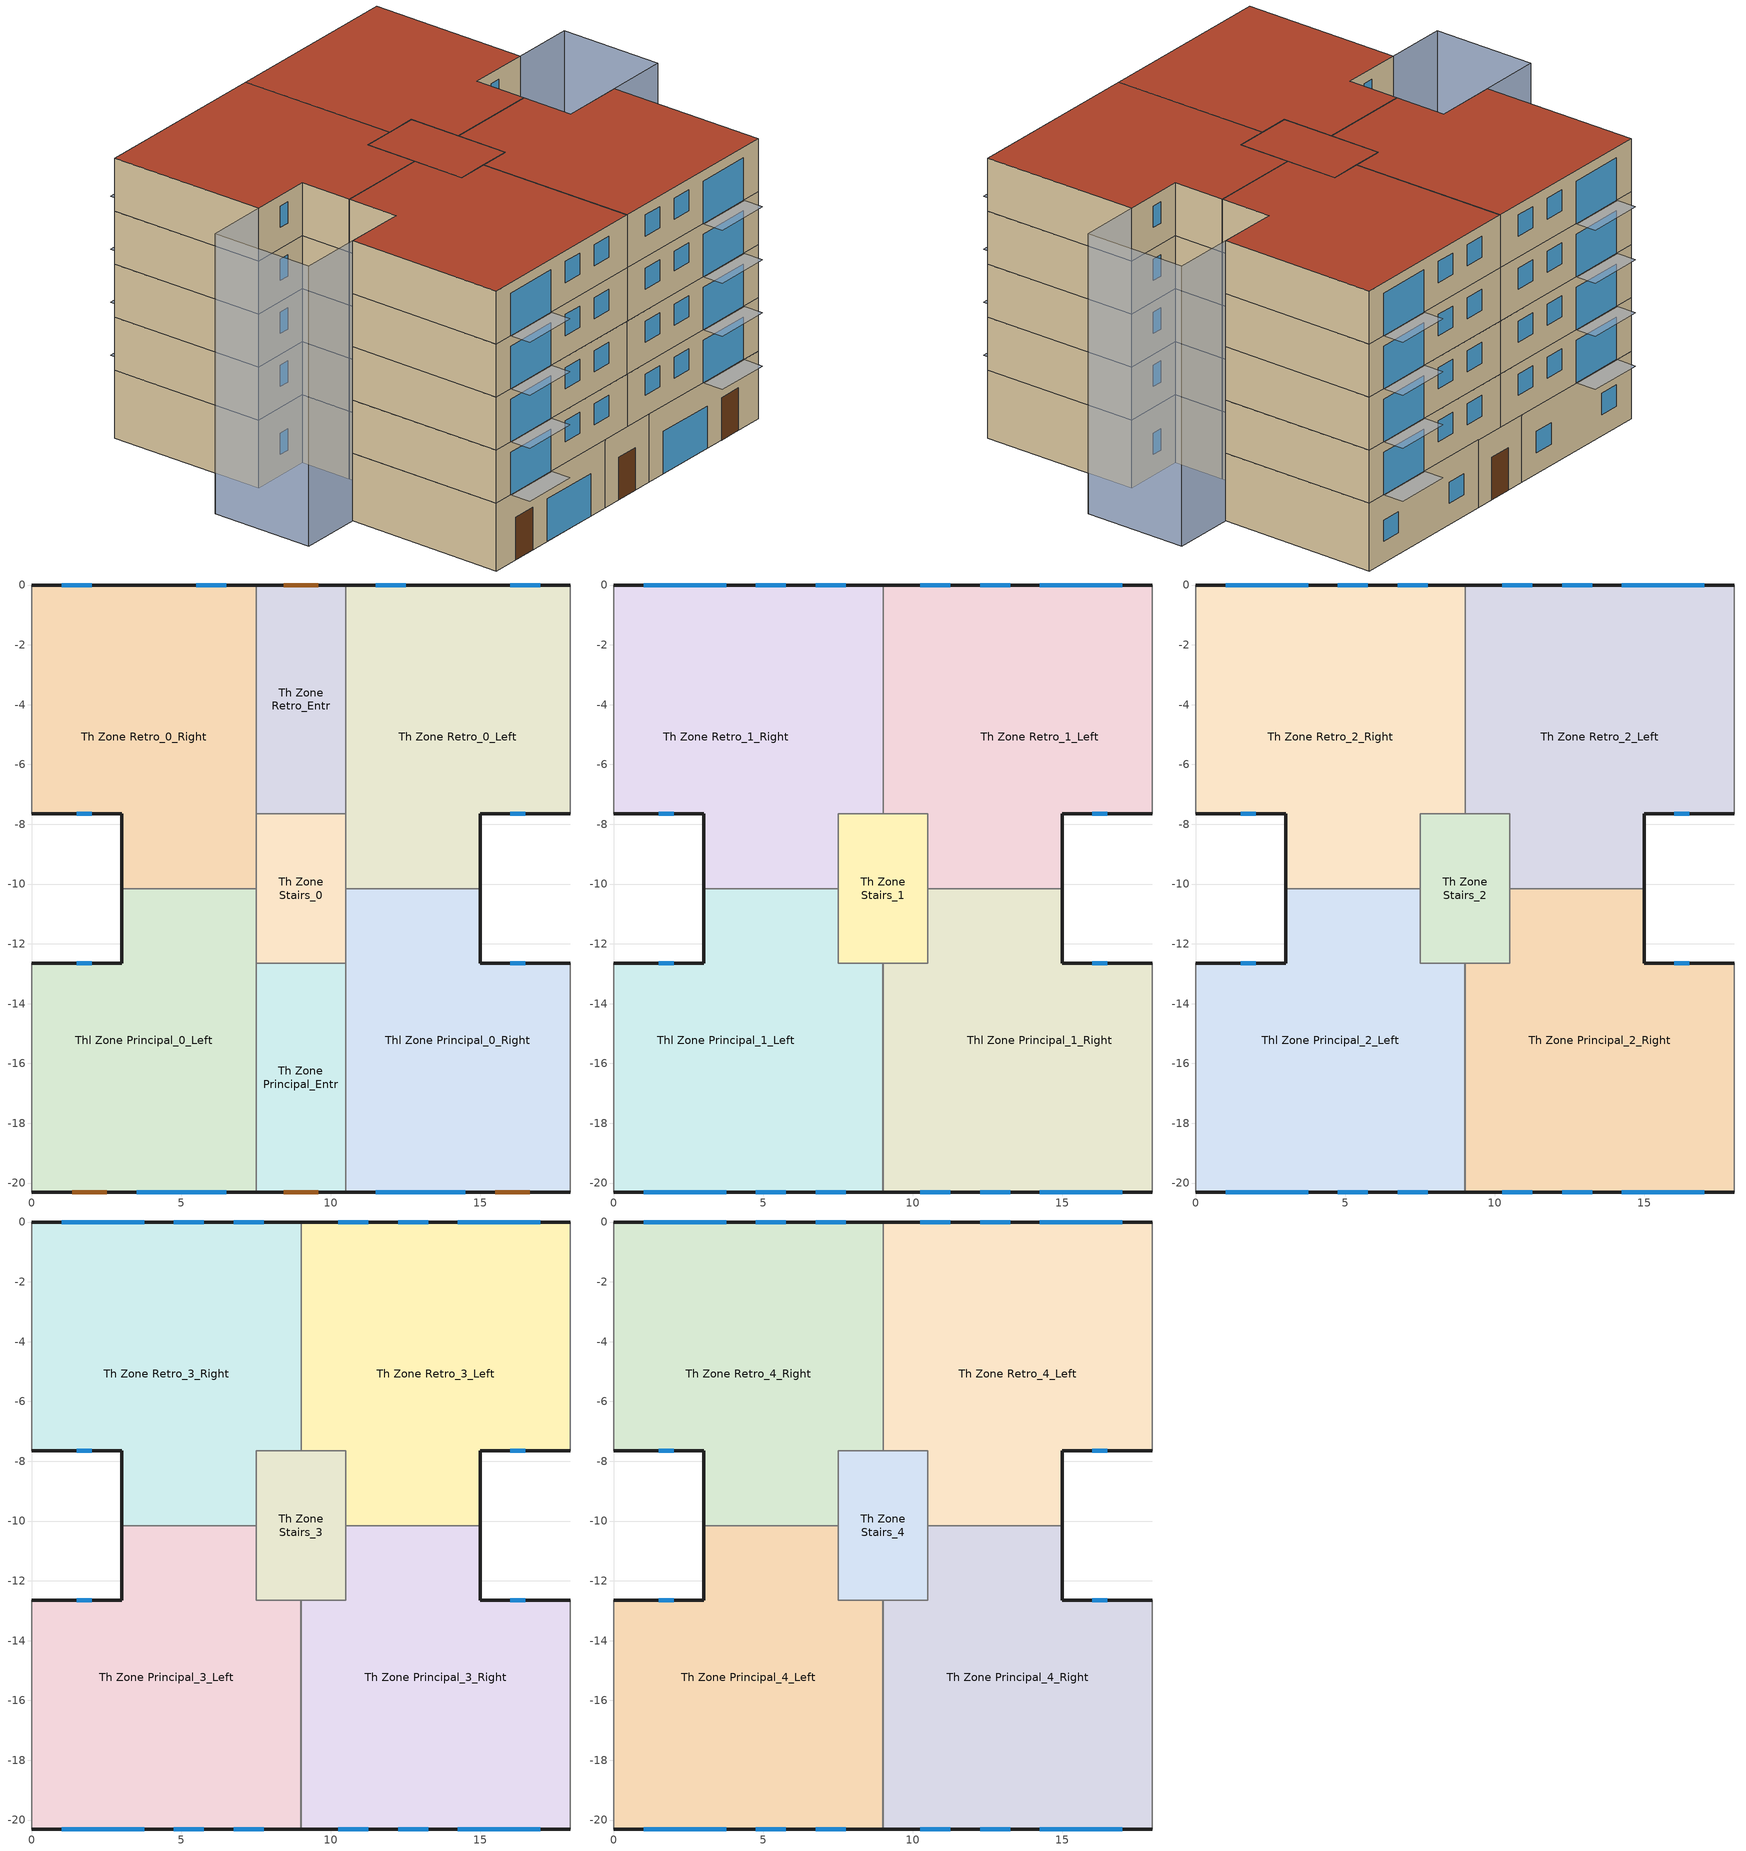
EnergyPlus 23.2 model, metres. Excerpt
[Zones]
Th Zone Principal_Entr
 floor ground (Ground carpet): 10.5,-20.3 7.5,-20.3 7.5,-12.65 10.5,-12.65 z0
 wall outside (Facades): 7.5,-20.3 10.5,-20.3 z0:3.2
 wall to Thl Zone Principal_0_Left (Internal Walls): 7.5,-12.65 7.5,-20.3 z0:3.2
 wall to Thl Zone Principal_0_Right (Internal Walls): 10.5,-20.3 10.5,-12.65 z0:3.2
 wall to Th Zone Stairs_0 (Air Wall): 10.5,-12.65 7.5,-12.65 z0:3.2
 door (Exterior Door): 8.42,-20.3 9.57,-20.3 z0:2
Th Zone Retro_0_Left
 floor ground (Ground carpet): 18,-7.65 15,-7.65 15,-10.15 10.5,-10.15 10.5,0 18,0 z0
 wall outside (Facades): 15,-10.15 15,-7.65 18,-7.65 / 18,0 10.5,0 z0:3.2
 wall adiabatic (Dividing Wall): 18,-7.65 18,0 z0:3.2
 wall to Thl Zone Principal_0_Right (Internal Walls): 10.5,-10.15 15,-10.15 z0:3.2
 wall to Th Zone Retro_Entr (Internal Walls): 10.5,0 10.5,-7.65 z0:3.2
 wall to Th Zone Stairs_0 (Internal Walls): 10.5,-7.65 10.5,-10.15 z0:3.2
 window (Window): 16,-7.65 16.5,-7.65 / 17,0 16,0 / 12.5,0 11.5,0 z1:2
Th Zone Retro_0_Right
 floor ground (Ground carpet): 7.5,-10.15 3,-10.15 3,-7.65 0,-7.65 0,0 7.5,0 z0
 wall outside (Facades): 0,-7.65 3,-7.65 3,-10.15 / 7.5,0 0,0 z0:3.2
 wall to Th Zone Retro_Entr (Internal Walls): 7.5,-7.65 7.5,0 z0:3.2
 wall to Th Zone Stairs_0 (Internal Walls): 7.5,-10.15 7.5,-7.65 z0:3.2
 wall to Thl Zone Principal_0_Left (Internal Walls): 3,-10.15 7.5,-10.15 z0:3.2
 wall adiabatic (Dividing Wall): 0,0 0,-7.65 z0:3.2
 window (Window): 1.5,-7.65 2,-7.65 / 2,0 1,0 / 6.5,0 5.5,0 z1:2
Th Zone Retro_Entr
 floor ground (Ground carpet): 10.5,-7.65 7.5,-7.65 7.5,0 10.5,0 z0
 wall outside (Facades): 10.5,0 7.5,0 z0:3.2
 wall to Th Zone Stairs_0 (Air Wall): 7.5,-7.65 10.5,-7.65 z0:3.2
 door (Exterior Door): 9.57,0 8.43,0 z0:2
Th Zone Stairs_0
 floor ground (Ground carpet): 10.5,-12.65 7.5,-12.65 7.5,-7.65 10.5,-7.65 z0
 wall to Thl Zone Principal_0_Left (Internal Walls): 7.5,-10.15 7.5,-12.65 z0:3.2
 wall to Thl Zone Principal_0_Right (Internal Walls): 10.5,-12.65 10.5,-10.15 z0:3.2
Thl Zone Principal_0_Left
 floor ground (Ground carpet): 7.5,-20.3 0,-20.3 0,-12.65 3,-12.65 3,-10.15 7.5,-10.15 z0
 wall outside (Facades): 0,-20.3 7.5,-20.3 / 3,-10.15 3,-12.65 0,-12.65 z0:3.2
 wall adiabatic (Dividing Wall): 0,-12.65 0,-20.3 z0:3.2
 window (ASHRAE 189.1-2009 ExtWindow ClimateZone 4-5): 3.5,-20.3 6.5,-20.3 z0:2
 window (Window): 2,-12.65 1.5,-12.65 z1:2
 door (Exterior Door 2): 1.35,-20.3 2.5,-20.3 z0:2
Thl Zone Principal_0_Right
 floor ground (Ground carpet): 18,-20.3 10.5,-20.3 10.5,-10.15 15,-10.15 15,-12.65 18,-12.65 z0
 wall outside (Facades): 10.5,-20.3 18,-20.3 / 18,-12.65 15,-12.65 15,-10.15 z0:3.2
 wall adiabatic (Dividing Wall): 18,-20.3 18,-12.65 z0:3.2
 window (ASHRAE 189.1-2009 ExtWindow ClimateZone 4-5): 11.5,-20.3 14.5,-20.3 z0:2
 window (Window): 16.5,-12.65 16,-12.65 z1:2
 door (Exterior Door 2): 15.5,-20.3 16.65,-20.3 z0:2
Th Zone Retro_1_Left
 floor to Th Zone Retro_Entr (Floor-Hollow Slab Between Floors): 10.5,-7.65 9,-7.65 9,0 10.5,0 z3.2
 floor to Th Zone Retro_0_Left (Floor-Hollow Slab Between Floors): 18,-7.65 15,-7.65 15,-10.15 10.5,-10.15 10.5,0 18,0 z3.2
 wall outside (Facades): 15,-10.15 15,-7.65 18,-7.65 / 18,0 9,0 z3.2:5.7
 wall adiabatic (Dividing Wall): 18,-7.65 18,0 z3.2:5.7
 wall to Thl Zone Principal_1_Right (Internal Walls): 10.5,-10.15 15,-10.15 z3.2:5.7
 wall to Th Zone Retro_1_Right (Internal Walls): 9,0 9,-7.65 z3.2:5.7
 wall to Th Zone Stairs_1 (Internal Walls): 9,-7.65 10.5,-7.65 10.5,-10.15 z3.2:5.7
 window (Window): 16,-7.65 16.5,-7.65 / 13.25,0 12.25,0 / 11.25,0 10.25,0 z4.2:5.2; 17,0 14.25,0 z3.2:5.2
Th Zone Retro_1_Right
 floor to Th Zone Retro_Entr (Floor-Hollow Slab Between Floors): 9,-7.65 7.5,-7.65 7.5,0 9,0 z3.2
 floor to Th Zone Retro_0_Right (Floor-Hollow Slab Between Floors): 7.5,-10.15 3,-10.15 3,-7.65 0,-7.65 0,0 7.5,0 z3.2
 wall outside (Facades): 0,-7.65 3,-7.65 3,-10.15 / 9,0 0,0 z3.2:5.7
 wall to Thl Zone Principal_1_Left (Internal Walls): 3,-10.15 7.5,-10.15 z3.2:5.7
 wall adiabatic (Dividing Wall): 0,0 0,-7.65 z3.2:5.7
 wall to Th Zone Stairs_1 (Internal Walls): 7.5,-10.15 7.5,-7.65 9,-7.65 z3.2:5.7
 window (Window): 1.5,-7.65 2,-7.65 / 5.75,0 4.75,0 / 7.75,0 6.75,0 z4.2:5.2; 3.75,0 1,0 z3.2:5.2
Th Zone Stairs_1
 floor to Th Zone Stairs_0 (Air Wall): 10.5,-12.65 7.5,-12.65 7.5,-7.65 10.5,-7.65 z3.2
 wall to Thl Zone Principal_1_Left (Internal Walls): 7.5,-10.15 7.5,-12.65 9,-12.65 z3.2:5.7
 wall to Thl Zone Principal_1_Right (Internal Walls): 9,-12.65 10.5,-12.65 10.5,-10.15 z3.2:5.7
Thl Zone Principal_1_Left
 floor to Thl Zone Principal_0_Left (Floor-Hollow Slab Between Floors): 7.5,-20.3 0,-20.3 0,-12.65 3,-12.65 3,-10.15 7.5,-10.15 z3.2
 floor to Th Zone Principal_Entr (Floor-Hollow Slab Between Floors): 9,-20.3 7.5,-20.3 7.5,-12.65 9,-12.65 z3.2
 wall outside (Facades): 0,-20.3 9,-20.3 / 3,-10.15 3,-12.65 0,-12.65 z3.2:5.7
 wall adiabatic (Dividing Wall): 0,-12.65 0,-20.3 z3.2:5.7
 wall to Thl Zone Principal_1_Right (Internal Walls): 9,-20.3 9,-12.65 z3.2:5.7
 window (Window): 1,-20.3 3.75,-20.3 z3.2:5.2; 4.75,-20.3 5.75,-20.3 / 6.75,-20.3 7.75,-20.3 / 2,-12.65 1.5,-12.65 z4.2:5.2
Thl Zone Principal_1_Right
 floor to Thl Zone Principal_0_Right (Floor-Hollow Slab Between Floors): 18,-20.3 10.5,-20.3 10.5,-10.15 15,-10.15 15,-12.65 18,-12.65 z3.2
 floor to Th Zone Principal_Entr (Floor-Hollow Slab Between Floors): 10.5,-20.3 9,-20.3 9,-12.65 10.5,-12.65 z3.2
 wall outside (Facades): 9,-20.3 18,-20.3 / 18,-12.65 15,-12.65 15,-10.15 z3.2:5.7
 wall adiabatic (Dividing Wall): 18,-20.3 18,-12.65 z3.2:5.7
 window (Window): 14.25,-20.3 17,-20.3 z3.2:5.2; 12.25,-20.3 13.25,-20.3 / 10.25,-20.3 11.25,-20.3 / 16.5,-12.65 16,-12.65 z4.2:5.2
Th Zone Principal_2_Right
 floor to Thl Zone Principal_1_Right (Floor-Hollow Slab Between Floors): 18,-20.3 9,-20.3 9,-12.65 10.5,-12.65 10.5,-10.15 15,-10.15 15,-12.65 18,-12.65 z5.7
 wall outside (Facades): 9,-20.3 18,-20.3 / 18,-12.65 15,-12.65 15,-10.15 z5.7:8.2
 wall to Thl Zone Principal_2_Left (Internal Walls): 9,-12.65 9,-20.3 z5.7:8.2
 wall to Th Zone Retro_2_Left (Internal Walls): 15,-10.15 10.5,-10.15 z5.7:8.2
 wall adiabatic (Dividing Wall): 18,-20.3 18,-12.65 z5.7:8.2
 wall to Th Zone Stairs_2 (Internal Walls): 10.5,-10.15 10.5,-12.65 9,-12.65 z5.7:8.2
 window (Window): 14.25,-20.3 17,-20.3 z5.7:7.7; 12.25,-20.3 13.25,-20.3 / 10.25,-20.3 11.25,-20.3 / 16.5,-12.65 16,-12.65 z6.7:7.7
Th Zone Retro_2_Left
 floor to Th Zone Retro_1_Left (Floor-Hollow Slab Between Floors): 18,-7.65 15,-7.65 15,-10.15 10.5,-10.15 10.5,-7.65 9,-7.65 9,0 18,0 z5.7
 wall outside (Facades): 15,-10.15 15,-7.65 18,-7.65 / 18,0 9,0 z5.7:8.2
 wall adiabatic (Dividing Wall): 18,-7.65 18,0 z5.7:8.2
 wall to Th Zone Retro_2_Right (Internal Walls): 9,0 9,-7.65 z5.7:8.2
 wall to Th Zone Stairs_2 (Internal Walls): 9,-7.65 10.5,-7.65 10.5,-10.15 z5.7:8.2
 window (Window): 16,-7.65 16.5,-7.65 / 13.25,0 12.25,0 / 11.25,0 10.25,0 z6.7:7.7; 17,0 14.25,0 z5.7:7.7
Th Zone Retro_2_Right
 floor to Th Zone Retro_1_Right (Floor-Hollow Slab Between Floors): 9,-7.65 7.5,-7.65 7.5,-10.15 3,-10.15 3,-7.65 0,-7.65 0,0 9,0 z5.7
 wall outside (Facades): 0,-7.65 3,-7.65 3,-10.15 / 9,0 0,0 z5.7:8.2
 wall to Thl Zone Principal_2_Left (Internal Walls): 3,-10.15 7.5,-10.15 z5.7:8.2
 wall adiabatic (Dividing Wall): 0,0 0,-7.65 z5.7:8.2
 wall to Th Zone Stairs_2 (Internal Walls): 7.5,-10.15 7.5,-7.65 9,-7.65 z5.7:8.2
 window (Window): 1.5,-7.65 2,-7.65 / 5.75,0 4.75,0 / 7.75,0 6.75,0 z6.7:7.7; 3.75,0 1,0 z5.7:7.7
Th Zone Stairs_2
 floor to Th Zone Stairs_1 (Air Wall): 10.5,-12.65 7.5,-12.65 7.5,-7.65 10.5,-7.65 z5.7
 wall to Thl Zone Principal_2_Left (Internal Walls): 7.5,-10.15 7.5,-12.65 9,-12.65 z5.7:8.2
Thl Zone Principal_2_Left
 floor to Thl Zone Principal_1_Left (Floor-Hollow Slab Between Floors): 9,-20.3 0,-20.3 0,-12.65 3,-12.65 3,-10.15 7.5,-10.15 7.5,-12.65 9,-12.65 z5.7
 wall outside (Facades): 0,-20.3 9,-20.3 / 3,-10.15 3,-12.65 0,-12.65 z5.7:8.2
 wall adiabatic (Dividing Wall): 0,-12.65 0,-20.3 z5.7:8.2
 window (Window): 1,-20.3 3.75,-20.3 z5.7:7.7; 4.75,-20.3 5.75,-20.3 / 6.75,-20.3 7.75,-20.3 / 2,-12.65 1.5,-12.65 z6.7:7.7
Th Zone Principal_3_Left
 floor to Thl Zone Principal_2_Left (Floor-Hollow Slab Between Floors): 9,-20.3 0,-20.3 0,-12.65 3,-12.65 3,-10.15 7.5,-10.15 7.5,-12.65 9,-12.65 z8.2
 wall outside (Facades): 0,-20.3 9,-20.3 / 3,-10.15 3,-12.65 0,-12.65 z8.2:10.7
 wall adiabatic (Dividing Wall): 0,-12.65 0,-20.3 z8.2:10.7
 wall to Th Zone Retro_3_Right (Internal Walls): 7.5,-10.15 3,-10.15 z8.2:10.7
 wall to Th Zone Principal_3_Right (Internal Walls): 9,-20.3 9,-12.65 z8.2:10.7
 wall to Th Zone Stairs_3 (Internal Walls): 9,-12.65 7.5,-12.65 7.5,-10.15 z8.2:10.7
 window (Window): 1,-20.3 3.75,-20.3 z8.2:10.2; 4.75,-20.3 5.75,-20.3 / 6.75,-20.3 7.75,-20.3 / 2,-12.65 1.5,-12.65 z9.2:10.2
Th Zone Principal_3_Right
 floor to Th Zone Principal_2_Right (Floor-Hollow Slab Between Floors): 18,-20.3 9,-20.3 9,-12.65 10.5,-12.65 10.5,-10.15 15,-10.15 15,-12.65 18,-12.65 z8.2
 wall outside (Facades): 9,-20.3 18,-20.3 / 18,-12.65 15,-12.65 15,-10.15 z8.2:10.7
 wall to Th Zone Retro_3_Left (Internal Walls): 15,-10.15 10.5,-10.15 z8.2:10.7
 wall adiabatic (Dividing Wall): 18,-20.3 18,-12.65 z8.2:10.7
 wall to Th Zone Stairs_3 (Internal Walls): 10.5,-10.15 10.5,-12.65 9,-12.65 z8.2:10.7
 window (Window): 14.25,-20.3 17,-20.3 z8.2:10.2; 12.25,-20.3 13.25,-20.3 z9.27:10.2; 10.25,-20.3 11.25,-20.3 / 16.5,-12.65 16,-12.65 z9.2:10.2
Th Zone Retro_3_Left
 floor to Th Zone Retro_2_Left (Floor-Hollow Slab Between Floors): 18,-7.65 15,-7.65 15,-10.15 10.5,-10.15 10.5,-7.65 9,-7.65 9,0 18,0 z8.2
 wall outside (Facades): 15,-10.15 15,-7.65 18,-7.65 / 18,0 9,0 z8.2:10.7
 wall adiabatic (Dividing Wall): 18,-7.65 18,0 z8.2:10.7
 wall to Th Zone Retro_3_Right (Internal Walls): 9,0 9,-7.65 z8.2:10.7
 wall to Th Zone Stairs_3 (Internal Walls): 9,-7.65 10.5,-7.65 10.5,-10.15 z8.2:10.7
 window (Window): 16,-7.65 16.5,-7.65 / 13.25,0 12.25,0 / 11.25,0 10.25,0 z9.2:10.2; 17,0 14.25,0 z8.2:10.2
Th Zone Retro_3_Right
 floor to Th Zone Retro_2_Right (Floor-Hollow Slab Between Floors): 9,-7.65 7.5,-7.65 7.5,-10.15 3,-10.15 3,-7.65 0,-7.65 0,0 9,0 z8.2
 wall outside (Facades): 0,-7.65 3,-7.65 3,-10.15 / 9,0 0,0 z8.2:10.7
 wall adiabatic (Dividing Wall): 0,0 0,-7.65 z8.2:10.7
 wall to Th Zone Stairs_3 (Internal Walls): 7.5,-10.15 7.5,-7.65 9,-7.65 z8.2:10.7
 window (Window): 1.5,-7.65 2,-7.65 / 5.75,0 4.75,0 / 7.75,0 6.75,0 z9.2:10.2; 3.75,0 1,0 z8.2:10.2
Th Zone Stairs_3
 floor to Th Zone Stairs_2 (Air Wall): 10.5,-12.65 7.5,-12.65 7.5,-7.65 10.5,-7.65 z8.2
Th Zone Principal_4_Left
 floor to Th Zone Principal_3_Left (Floor-Hollow Slab Between Floors): 9,-20.3 0,-20.3 0,-12.65 3,-12.65 3,-10.15 7.5,-10.15 7.5,-12.65 9,-12.65 z10.7
 wall outside (Facades): 0,-20.3 9,-20.3 / 3,-10.15 3,-12.65 0,-12.65 z10.7:13.2
 wall adiabatic (Dividing Wall): 0,-12.65 0,-20.3 z10.7:13.2
 wall to Th Zone Retro_4_Right (Internal Walls): 7.5,-10.15 3,-10.15 z10.7:13.2
 wall to Th Zone Principal_4_Right (Internal Walls): 9,-20.3 9,-12.65 z10.7:13.2
 wall to Th Zone Stairs_4 (Internal Walls): 9,-12.65 7.5,-12.65 7.5,-10.15 z10.7:13.2
 window (Window): 1,-20.3 3.75,-20.3 z10.7:12.7; 4.75,-20.3 5.75,-20.3 / 6.75,-20.3 7.75,-20.3 / 2,-12.65 1.5,-12.65 z11.7:12.7
 roof outside (Roof): 0,-20.3 9,-20.3 9,-12.65 7.5,-12.65 7.5,-10.15 3,-10.15 3,-12.65 0,-12.65 z13.2
Th Zone Principal_4_Right
 floor to Th Zone Principal_3_Right (Floor-Hollow Slab Between Floors): 18,-20.3 9,-20.3 9,-12.65 10.5,-12.65 10.5,-10.15 15,-10.15 15,-12.65 18,-12.65 z10.7
 wall outside (Facades): 9,-20.3 18,-20.3 / 18,-12.65 15,-12.65 15,-10.15 z10.7:13.2
 wall to Th Zone Retro_4_Left (Internal Walls): 15,-10.15 10.5,-10.15 z10.7:13.2
 wall adiabatic (Dividing Wall): 18,-20.3 18,-12.65 z10.7:13.2
 wall to Th Zone Stairs_4 (Internal Walls): 10.5,-10.15 10.5,-12.65 9,-12.65 z10.7:13.2
 window (Window): 14.25,-20.3 17,-20.3 z10.7:12.7; 12.25,-20.3 13.25,-20.3 / 10.25,-20.3 11.25,-20.3 / 16.5,-12.65 16,-12.65 z11.7:12.7
 roof outside (Roof): 9,-20.3 18,-20.3 18,-12.65 15,-12.65 15,-10.15 10.5,-10.15 10.5,-12.65 9,-12.65 z13.2
Th Zone Retro_4_Left
 floor to Th Zone Retro_3_Left (Floor-Hollow Slab Between Floors): 18,-7.65 15,-7.65 15,-10.15 10.5,-10.15 10.5,-7.65 9,-7.65 9,0 18,0 z10.7
 wall outside (Facades): 15,-10.15 15,-7.65 18,-7.65 / 18,0 9,0 z10.7:13.2
 wall adiabatic (Dividing Wall): 18,-7.65 18,0 z10.7:13.2
 wall to Th Zone Retro_4_Right (Internal Walls): 9,0 9,-7.65 z10.7:13.2
 wall to Th Zone Stairs_4 (Internal Walls): 9,-7.65 10.5,-7.65 10.5,-10.15 z10.7:13.2
 window (Window): 16,-7.65 16.5,-7.65 / 13.25,0 12.25,0 / 11.25,0 10.25,0 z11.7:12.7; 17,0 14.25,0 z10.7:12.7
 roof outside (Roof): 9,-7.65 10.5,-7.65 10.5,-10.15 15,-10.15 15,-7.65 18,-7.65 18,0 9,0 z13.2
Th Zone Retro_4_Right
 floor to Th Zone Retro_3_Right (Floor-Hollow Slab Between Floors): 9,-7.65 7.5,-7.65 7.5,-10.15 3,-10.15 3,-7.65 0,-7.65 0,0 9,0 z10.7
 wall outside (Facades): 0,-7.65 3,-7.65 3,-10.15 / 9,0 0,0 z10.7:13.2
 wall adiabatic (Dividing Wall): 0,0 0,-7.65 z10.7:13.2
 wall to Th Zone Stairs_4 (Internal Walls): 7.5,-10.15 7.5,-7.65 9,-7.65 z10.7:13.2
 window (Window): 1.5,-7.65 2,-7.65 / 5.75,0 4.75,0 / 7.75,0 6.75,0 z11.7:12.7; 3.75,0 1,0 z10.7:12.7
 roof outside (Roof): 0,-7.65 3,-7.65 3,-10.15 7.5,-10.15 7.5,-7.65 9,-7.65 9,0 0,0 z13.2
Th Zone Stairs_4
 floor to Th Zone Stairs_3 (Air Wall): 10.5,-12.65 7.5,-12.65 7.5,-7.65 10.5,-7.65 z10.7
 roof outside (Roof): 7.5,-12.65 10.5,-12.65 10.5,-7.65 7.5,-7.65 z13.2
shading: 18,-12.65 21,-12.65 / 21,-12.65 21,-7.65 / 21,-7.65 18,-7.65 / 0,-7.65 -3,-7.65 / -3,-7.65 -3,-12.65 / -3,-12.65 0,-12.65 z0:13.2; 14.25,-21.3 17,-21.3 17,-20.3 14.25,-20.3 z5.7; 1,-21.3 3.75,-21.3 3.75,-20.3 1,-20.3 z8.2; 14.25,-21.3 17,-21.3 17,-20.3 14.25,-20.3 z8.2; 1,-21.3 3.75,-21.3 3.75,-20.3 1,-20.3 z10.7; 14.25,-21.3 17,-21.3 17,-20.3 14.25,-20.3 z10.7; 14.25,0 17,0 17,1 14.25,1 z3.2; 1,0 3.75,0 3.75,1 1,1 z3.2; 14.25,0 17,0 17,1 14.25,1 z5.7; 1,0 3.75,0 3.75,1 1,1 z5.7; 14.25,0 17,0 17,1 14.25,1 z8.2; 1,0 3.75,0 3.75,1 1,1 z8.2; 14.25,0 17,0 17,1 14.25,1 z10.7; 1,0 3.75,0 3.75,1 1,1 z10.7; 1,-21.3 3.75,-21.3 3.75,-20.3 1,-20.3 z3.2; 14.25,-21.3 17,-21.3 17,-20.3 14.25,-20.3 z3.2; 1,-21.3 3.75,-21.3 3.75,-20.3 1,-20.3 z5.7
[Building]
Building 1: North Axis {deg}=-0
[Site:Location]
Raimat: Latitude {deg}=41.68; Longitude {deg}=0.45; Time Zone {hr}=1; Elevation {m}=286
[Material] Thermal Absorptance=0.9
Name | Roughness | Thickness {m} | Conductivity {W/m-K} | Density {kg/m3} | Specific Heat {J/kg-K} | Solar Absorptance | Visible Absorptance
8IN Concrete HW 1 | MediumRough | 0.2033 | 1.7296 | 2243 | 837 | 0.65 | 0.65
Asphalt fabric | Smooth | 0.005 | 0.7 | 2100 | 1000 | 0.7 | 0.7
Cement external plastering | MediumSmooth | 0.02 | 1 | 1800 | 1000 | 0.7 | 0.7
Cement layer | Smooth | 0.1 | 1 | 1800 | 1000 | 0.7 | 0.7
Ceramic hollow slab | Smooth | 0.22 | 0.647 | 1800 | 1000 | 0.7 | 0.7
Ceramic tile floor | Smooth | 0.04 | 1.3 | 2300 | 1000 | 0.7 | 0.7
Drilled bricks | Smooth | 0.04 | 0.36 | 1800 | 1000 | 0.7 | 0.7
F08 Metal surface | Smooth | 0.0008 | 45.28 | 7824 | 500 | 0.7 | 0.7
Floor screed | Smooth | 0.02 | 1.15 | 1800 | 1000 | 0.7 | 0.7
I01 25mm insulation board | MediumRough | 0.0254 | 0.03 | 43 | 1210 | 0.6 | 0.6
Interiorl plastering | Smooth | 0.01 | 1 | 1600 | 1000 | 0.7 | 0.7
Pavement | Smooth | 0.03 | 1.3 | 2300 | 1000 | 0.7 | 0.7
Perforated bricks | Smooth | 0.14 | 0.36 | 825 | 1000 | 0.7 | 0.7
[Material:AirGap]
Air chamber 10 cm: Thermal Resistance {m2-K/W}=0.15
[Material:NoMass]
CP02 CARPET PAD 1: Roughness=Smooth; Thermal Resistance {m2-K/W}=0.1; Thermal Absorptance=0.9; Solar Absorptance=0.8; Visible Absorptance=0.8
[WindowMaterial:Glazing] Optical Data Type=SpectralAverage; Back Side Solar Reflectance at Normal Incidence=0; Back Side Visible Reflectance at Normal Incidence=0; Infrared Transmittance at Normal Incidence=0; Dirt Correction Factor for Solar and Visible Transmittance=1; Solar Diffusing=No
Name | Thickness {m} | Solar Transmittance at Normal Incidence | Front Side Solar Reflectance at Normal Incidence | Visible Transmittance at Normal Incidence | Front Side Visible Reflectance at Normal Incidence | Front Side Infrared Hemispherical Emissivity | Back Side Infrared Hemispherical Emissivity | Conductivity {W/m-K}
Single glass 4 mm | 0.004 | 0.837 | 0.075 | 0.898 | 0.081 | 0.84 | 0.84 | 0.9
Theoretical Glass [207] | 0.003 | 0.3311 | 0.6189 | 0.44 | 0.51 | 0.9 | 0.9 | 0.0133
[Construction]
ASHRAE 189.1-2009 ExtWindow ClimateZone 4-5: Theoretical Glass [207]
Dividing Wall: Perforated bricks, Interiorl plastering
Exterior Door; Exterior Door 2: F08 Metal surface, I01 25mm insulation board
Facades: Cement external plastering, Perforated bricks, Air chamber 10 cm, Drilled bricks, Interiorl plastering
Floor-Hollow Slab Between Floors: Interiorl plastering, Ceramic hollow slab, Floor screed, Pavement
Ground carpet: Ceramic tile floor, Cement layer, Ceramic hollow slab, 8IN Concrete HW 1, CP02 CARPET PAD 1
Internal Walls: Interiorl plastering, Perforated bricks, Interiorl plastering
Roof: Ceramic tile floor, Asphalt fabric, Cement layer, Ceramic hollow slab, Interiorl plastering
Window: Single glass 4 mm
[Construction:AirBoundary]
Air Wall: None, 0
[Zone] Multiplier=1; Part of Total Floor Area=Yes
Th Zone Principal_2_Right; Th Zone Principal_3_Left; Th Zone Principal_3_Right; Th Zone Principal_4_Left; Th Zone Principal_4_Right; Th Zone Principal_Entr; Th Zone Retro_0_Left; Th Zone Retro_0_Right; Th Zone Retro_1_Left; Th Zone Retro_1_Right; Th Zone Retro_2_Left; Th Zone Retro_2_Right; Th Zone Retro_3_Left; Th Zone Retro_3_Right; Th Zone Retro_4_Left; Th Zone Retro_4_Right; Th Zone Retro_Entr; Th Zone Stairs_0; Th Zone Stairs_1; Th Zone Stairs_2; Th Zone Stairs_3; Th Zone Stairs_4; Thl Zone Principal_0_Left; Thl Zone Principal_0_Right; Thl Zone Principal_1_Left; Thl Zone Principal_1_Right; Thl Zone Principal_2_Left
[Space]
Name | Zone | Space Type
Principal_2_Right | Th Zone Principal_2_Right | Apartments
Principal_3_Left | Th Zone Principal_3_Left | Apartments
Principal_3_Right | Th Zone Principal_3_Right | Apartments
Principal_4_Left | Th Zone Principal_4_Left | Apartments
Principal_4_Right | Th Zone Principal_4_Right | Apartments
Principal_Entr | Th Zone Principal_Entr | Entrances
Retro_0_Left | Th Zone Retro_0_Left | Shops
Retro_0_Right | Th Zone Retro_0_Right | Shops
Retro_1_Left | Th Zone Retro_1_Left | Apartments
Retro_1_Right | Th Zone Retro_1_Right | Apartments
Retro_2_Left | Th Zone Retro_2_Left | Apartments
Retro_2_Right | Th Zone Retro_2_Right | Apartments
Retro_3_Left | Th Zone Retro_3_Left | Apartments
Retro_3_Right | Th Zone Retro_3_Right | Apartments
Retro_4_Left | Th Zone Retro_4_Left | Apartments
Retro_4_Right | Th Zone Retro_4_Right | Apartments
Retro_Entr | Th Zone Retro_Entr | Entrances
Stairs_0 | Th Zone Stairs_0 | Stairs
Stairs_1 | Th Zone Stairs_1 | Stairs
Stairs_2 | Th Zone Stairs_2 | Stairs
Stairs_3 | Th Zone Stairs_3 | Stairs
Stairs_4 | Th Zone Stairs_4 | Stairs
Principal_0_Left | Thl Zone Principal_0_Left | Shops
Principal_0_Right | Thl Zone Principal_0_Right | Shops
Principal_1_Left | Thl Zone Principal_1_Left | Apartments
Principal_1_Right | Thl Zone Principal_1_Right | Apartments
Principal_2_Left | Thl Zone Principal_2_Left | Apartments
[SpaceList]
Apartments: Principal_1_Left, Retro_1_Left, Principal_2_Right, Principal_2_Left, Principal_3_Left, Principal_4_Left, Retro_2_Left, Retro_3_Left, Retro_3_Right, Retro_4_Left, Retro_1_Right, Retro_2_Right, Retro_4_Right, Principal_1_Right, Principal_3_Right, Principal_4_Right
Entrances: Retro_Entr, Principal_Entr
Shops: Principal_0_Left, Principal_0_Right, Retro_0_Right, Retro_0_Left
Stairs: Stairs_3, Stairs_0, Stairs_1, Stairs_2, Stairs_4
[Lights] Design Level Calculation Method=Watts/Area; Fraction Replaceable=1
Name | Zone or ZoneList or Space or SpaceList | Schedule | Watts per Zone Floor Area {W/m2}
Lights 1 | Apartments | Lights Use-Apartments | 1
Lights 3 | Entrances | Lights Use-Stairs&Entrances | 0.5
Lights 2 | Shops | Lights Use-Shops | 5
Lights 4 | Stairs | Lights Use-Stairs&Entrances | 0.5
[People] Number of People Calculation Method=People; Fraction Radiant=0.3
Name | Zone or ZoneList or Space or SpaceList | Number of People Schedule | Number of People | Activity Level Schedule
People 1 | Apartments | Occupancy-Apartment | 3 | Activity-Apartments
People 3 | Entrances | Occupancy-Stairs&Entrances | 1 | Activity-Stairs&Entrances
People 2 | Shops | Occupancy-Shops | 3 | Activity-Shops
[ElectricEquipment] Design Level Calculation Method=Watts/Area
Name | Zone or ZoneList or Space or SpaceList | Schedule | Watts per Zone Floor Area {W/m2}
Electric Equipment 1 | Apartments | Electrical equipment-Apartments | 3
Electric Equipment 3 | Entrances | Electrical equipment-Stairs&Entrances | 1
Electric Equipment 2 | Shops | Electrical equipment-Shops | 1
Electric Equipment 4 | Stairs | Electrical equipment-Stairs&Entrances | 1
[ZoneInfiltration:DesignFlowRate] Design Flow Rate Calculation Method=Flow/Area; Flow Rate per Floor Area {m3/s-m2}=0.0005
Name | Zone or ZoneList or Space or SpaceList | Schedule | Constant Term Coefficient
Apartments Infiltrations | Apartments | Infiltrations-Apartments | 1
Entrances Infiltration | Entrances | Infiltrations-Entrances
Shops Infiltrations | Shops | Infiltrations-Shops
Stairs Infiltration | Stairs | Infiltrations-Entrances
[Schedule:Day:Interval]
Schedule Day 5: No, 06:00, 0, 10:00, 0.15, 16:00, 0.05, 22:00, 0.2, 24:00, 0.15
Schedule Day 8; weekday 2: No, 06:00, 1, 09:00, 0.5, 13:00, 0.1, 16:00, 0.2, 19:00, 0.5, 21:00, 0.8, 24:00, 1
Schedule Day 14: No, 07:00, 100, 22:00, 150, 24:00, 125
Schedule Day 31: No, 24:00, 100
Schedule Day 2: No, 07:00, 0.5, 09:00, 0.7, 11:00, 0.5, 15:00, 0.6, 17:00, 0.5, 19:00, 0.7, 22:00, 0.8, 24:00, 0.6
Schedule Day 6: No, 06:00, 0, 09:00, 0.05, 19:00, 0.01, 22:00, 0.05, 24:00, 0
Schedule Day 10: No, 07:00, 0, 09:15, 0.05, 13:00, 0.02, 16:00, 0.05, 22:00, 0.02, 24:00, 0
Schedule Day 15: No, 24:00, 180
Schedule Day 3: No, 08:00, 0, 10:00, 0.2, 20:00, 0.05, 22:00, 0.2, 24:00, 0
Schedule Day 28; Sunday; Schedule Day 29: No, 24:00, 0
Schedule Day 7; Schedule Day 4: No, 08:00, 0, 13:00, 1, 16:00, 0, 21:00, 1, 24:00, 0
Weekday: No, 09:00, 0, 10:00, 0.1, 12:00, 0.3, 13:00, 0.7, 14:00, 0.6, 17:00, 0, 19:00, 0.9, 21:00, 1, 24:00, 0
Saturday: No, 08:00, 0, 09:00, 0.1, 10:00, 0.3, 11:00, 0.6, 12:00, 0.9, 13:00, 1, 16:00, 0, 18:00, 0.3, 21:00, 0.45, 24:00, 0
Schedule Day 9: No, 08:00, 0, 09:00, 0.1, 11:00, 0.3, 12:00, 0.7, 13:00, 0.6, 16:00, 0, 17:00, 0.6, 18:00, 0.9, 19:00, 1, 20:00, 0.9, 21:00, 0.7, 24:00, 0
Schedule Day 16: No, 24:00, 170
Schedule Day 11; Schedule Day 12; Schedule Day 13: No, 24:00, 1
[Schedule:Week:Daily]
Lights Use-Apartments Week Rule - Jan1-Dec31: Schedule Day 5, Schedule Day 5, Schedule Day 5, Schedule Day 5, Schedule Day 5, Schedule Day 5, Schedule Day 5, Schedule Day 5, Schedule Day 5, Schedule Day 5, Schedule Day 5, Schedule Day 5
Occupancy-Apartment Week Rule - Jan1-Dec31: Schedule Day 8, weekday 2, weekday 2, weekday 2, weekday 2, weekday 2, Schedule Day 8, Schedule Day 8, Schedule Day 8, Schedule Day 8, Schedule Day 8, Schedule Day 8
Activity-Apartments Week Rule - Jan1-Dec31: Schedule Day 14, Schedule Day 14, Schedule Day 14, Schedule Day 14, Schedule Day 14, Schedule Day 14, Schedule Day 14, Schedule Day 31, Schedule Day 14, Schedule Day 14, Schedule Day 14, Schedule Day 14
Electrical equipment-Apartments Week Rule - Jan1-Dec31: Schedule Day 2, Schedule Day 2, Schedule Day 2, Schedule Day 2, Schedule Day 2, Schedule Day 2, Schedule Day 2, Schedule Day 2, Schedule Day 2, Schedule Day 2, Schedule Day 2, Schedule Day 2
Lights Use-Stairs&Entrances Week Rule - Jan1-Dec31: Schedule Day 6, Schedule Day 6, Schedule Day 6, Schedule Day 6, Schedule Day 6, Schedule Day 6, Schedule Day 6, Schedule Day 6, Schedule Day 6, Schedule Day 6, Schedule Day 6, Schedule Day 6
Occupancy-Stairs&Entrances Week Rule - Jan1-Dec31: Schedule Day 10, Schedule Day 10, Schedule Day 10, Schedule Day 10, Schedule Day 10, Schedule Day 10, Schedule Day 10, Schedule Day 10, Schedule Day 10, Schedule Day 10, Schedule Day 10, Schedule Day 10
Activity-Stairs&Entrances Week Rule - Jan1-Dec31: Schedule Day 15, Schedule Day 15, Schedule Day 15, Schedule Day 15, Schedule Day 15, Schedule Day 15, Schedule Day 15, Schedule Day 15, Schedule Day 15, Schedule Day 15, Schedule Day 15, Schedule Day 15
Electrical equipment-Stairs&Entrances Week Rule - Jan1-Dec31: Schedule Day 3, Schedule Day 3, Schedule Day 3, Schedule Day 3, Schedule Day 3, Schedule Day 3, Schedule Day 3, Schedule Day 3, Schedule Day 3, Schedule Day 3, Schedule Day 3, Schedule Day 3
Lights Use-Shops Week Rule - Jan1-Dec31: Schedule Day 28, Schedule Day 7, Schedule Day 7, Schedule Day 7, Schedule Day 7, Schedule Day 7, Schedule Day 7, Schedule Day 7, Schedule Day 7, Schedule Day 7, Schedule Day 7, Schedule Day 7
Occupancy-Shops Week Rule - Jan1-Dec31: Sunday, Weekday, Weekday, Weekday, Weekday, Weekday, Saturday, Schedule Day 9, Schedule Day 9, Schedule Day 9, Schedule Day 9, Schedule Day 9
Activity-Shops Week Rule - Jan1-Dec31: Schedule Day 16, Schedule Day 16, Schedule Day 16, Schedule Day 16, Schedule Day 16, Schedule Day 16, Schedule Day 16, Schedule Day 16, Schedule Day 16, Schedule Day 16, Schedule Day 16, Schedule Day 16
Electrical equipment-Shops Week Rule - Jan1-Dec31: Schedule Day 29, Schedule Day 4, Schedule Day 4, Schedule Day 4, Schedule Day 4, Schedule Day 4, Schedule Day 4, Schedule Day 4, Schedule Day 4, Schedule Day 4, Schedule Day 4, Schedule Day 4
Infiltrations-Apartments Week Rule - Jan1-Dec31: Schedule Day 11, Schedule Day 11, Schedule Day 11, Schedule Day 11, Schedule Day 11, Schedule Day 11, Schedule Day 11, Schedule Day 11, Schedule Day 11, Schedule Day 11, Schedule Day 11, Schedule Day 11
Infiltrations-Entrances Week Rule - Jan1-Dec31: Schedule Day 12, Schedule Day 12, Schedule Day 12, Schedule Day 12, Schedule Day 12, Schedule Day 12, Schedule Day 12, Schedule Day 12, Schedule Day 12, Schedule Day 12, Schedule Day 12, Schedule Day 12
Infiltrations-Shops Week Rule - Jan1-Dec31: Schedule Day 13, Schedule Day 13, Schedule Day 13, Schedule Day 13, Schedule Day 13, Schedule Day 13, Schedule Day 13, Schedule Day 13, Schedule Day 13, Schedule Day 13, Schedule Day 13, Schedule Day 13
[Schedule:Year]
Lights Use-Apartments: Lights Use-Apartments Week Rule - Jan1-Dec31, 1, 1, 12, 31
Occupancy-Apartment: Occupancy-Apartment Week Rule - Jan1-Dec31, 1, 1, 12, 31
Activity-Apartments: Activity-Apartments Week Rule - Jan1-Dec31, 1, 1, 12, 31
Electrical equipment-Apartments: Electrical equipment-Apartments Week Rule - Jan1-Dec31, 1, 1, 12, 31
Lights Use-Stairs&Entrances: Lights Use-Stairs&Entrances Week Rule - Jan1-Dec31, 1, 1, 12, 31
Occupancy-Stairs&Entrances: Occupancy-Stairs&Entrances Week Rule - Jan1-Dec31, 1, 1, 12, 31
Activity-Stairs&Entrances: Activity-Stairs&Entrances Week Rule - Jan1-Dec31, 1, 1, 12, 31
Electrical equipment-Stairs&Entrances: Electrical equipment-Stairs&Entrances Week Rule - Jan1-Dec31, 1, 1, 12, 31
Lights Use-Shops: Lights Use-Shops Week Rule - Jan1-Dec31, 1, 1, 12, 31
Occupancy-Shops: Occupancy-Shops Week Rule - Jan1-Dec31, 1, 1, 12, 31
Activity-Shops: Activity-Shops Week Rule - Jan1-Dec31, 1, 1, 12, 31
Electrical equipment-Shops: Electrical equipment-Shops Week Rule - Jan1-Dec31, 1, 1, 12, 31
Infiltrations-Apartments: Infiltrations-Apartments Week Rule - Jan1-Dec31, 1, 1, 12, 31
Infiltrations-Entrances: Infiltrations-Entrances Week Rule - Jan1-Dec31, 1, 1, 12, 31
Infiltrations-Shops: Infiltrations-Shops Week Rule - Jan1-Dec31, 1, 1, 12, 31
